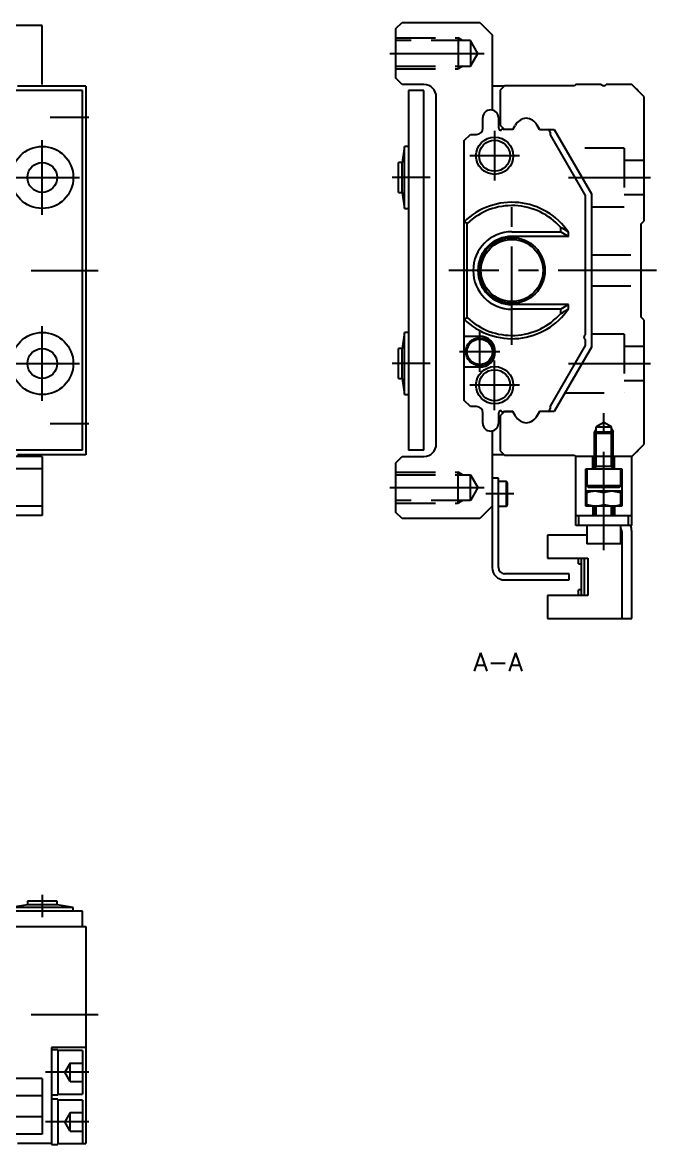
# Model space of a CAD drawing. Extents: x -2 to 454, y -8 to 207.
# Drawn here: x 352.2 to 454.4, y 10.3 to 191.3 of the extents above; entities that cross this region are included whole.
import ezdxf

# ---------------------------------------------------------------- set-up
doc = ezdxf.new("R2010")
doc.units = 0
doc.header["$LTSCALE"] = 0.5
for name, pattern in [('CENTER', [50.8, 31.75, -6.35, 6.35, -6.35]), ('DASHED', [19.05, 12.7, -6.35]), ('PHANTOM', [63.5, 31.75, -6.35, 6.35, -6.35, 6.35, -6.35])]:
    doc.linetypes.add(name, pattern=pattern)
for name, color, linetype in [('MSM_CENTER', 1, 'CENTER'), ('MSM_CONTINUOUS', 7, 'CONTINUOUS'), ('MSM_DASHED', 4, 'DASHED'), ('MSM_IMAGINARY', 6, 'PHANTOM'), ('MSM_NARROW', 5, 'CONTINUOUS'), ('MSM_PART_NUMBER', 7, 'CONTINUOUS')]:
    doc.layers.add(name, color=color, linetype=linetype)
doc.styles.get("Standard").update_dxf_attribs({"font": 'txt.shx', "height": 3, "bigfont": 'bigfont.shx'})

msp = doc.modelspace()

# ---------------------------------------------------------------- linework, layer by layer
at = {"layer": 'MSM_CENTER'}
for p, q in [((411.4, 186.3), (426.59, 186.3)), ((356.65, 176), (362.9, 176)), ((428.3, 173.8), (428.3, 165.8)), ((355.4, 160.3), (355.4, 172.3)), ((432.3, 169.8), (424.3, 169.8)), ((349.4, 166.3), (361.4, 166.3)), ((417.9, 166.3), (411.8, 166.3)), ((440.22, 166.3), (453.4, 166.3)), ((431.1, 139.3), (431.1, 163.3)), ((-2, 151.3), (364.4, 151.3)), ((454.4, 151.3), (420.9, 151.3)), ((355.4, 130.3), (355.4, 142.3)), ((425.9, 134.95), (425.9, 141.45)), ((429.15, 138.2), (422.65, 138.2)), ((349.4, 136.3), (361.4, 136.3)), ((417.9, 136.3), (411.8, 136.3)), ((428.3, 128.8), (428.3, 136.8)), ((440.22, 136.3), (453.4, 136.3)), ((432.3, 132.8), (424.3, 132.8)), ((445.9, 106.2), (445.9, 128.3)), ((356.65, 126.6), (362.9, 126.6)), ((411.4, 116.3), (426.59, 116.3)), ((431.4, 115.3), (426.9, 115.3)), ((355.4, 50.6), (355.4, 47)), ((-2, 31.3), (364.4, 31.3)), ((362.9, 22), (355.9, 22)), ((362.9, 14), (355.9, 14))]:
    msp.add_line(p, q, dxfattribs=at)
at = {"layer": 'MSM_CONTINUOUS'}
for p, q in [((412.4, 190.3), (413.4, 191.3)), ((412.4, 182.3), (412.4, 190.3)), ((413.4, 191.3), (425.9, 191.3)), ((425.9, 191.3), (427.9, 189.3)), ((427.9, 189.3), (427.9, 177.17)), ((362.4, 181), (351.4, 181)), ((362.4, 181), (362.4, 121.6)), ((413.4, 181.3), (412.4, 182.3)), ((416.9, 181.3), (413.4, 181.3)), ((429.8, 181), (427.9, 181)), ((429.9, 181.1), (429.2, 180.4)), ((441.2, 181.1), (429.9, 181.1)), ((441.4, 181.3), (441.2, 181.1)), ((445.5, 181.3), (441.4, 181.3)), ((450.4, 181.3), (446.3, 181.3)), ((452.4, 179.3), (450.4, 181.3)), ((361.9, 180.3), (278.4, 180.3)), ((361.9, 122.3), (361.9, 180.3)), ((414.4, 180.3), (414.4, 122.3)), ((416.9, 180.3), (414.4, 180.3)), ((416.9, 122.3), (416.9, 180.3)), ((418.9, 123.3), (418.9, 179.3)), ((429.2, 180.4), (429.2, 174.75)), ((452.4, 159.3), (452.4, 179.3)), ((426.4, 174.25), (426.4, 175.95)), ((428.9, 175.95), (428.9, 174.55)), ((429.2, 174.75), (429.9, 174.05)), ((429.7, 174.1), (429.85, 174.1)), ((431.25, 174.05), (429.9, 174.05)), ((431.25, 174.05), (431.62, 174.7)), ((435.12, 174.8), (435.55, 174.05)), ((435.55, 174.05), (435.12, 174.8)), ((435.55, 174.05), (437.9, 174.05)), ((437.9, 174.05), (443.9, 163.66)), ((423.4, 172.25), (424.4, 173.25)), ((423.4, 130.35), (423.4, 172.25)), ((424.4, 173.25), (425.4, 173.25)), ((437.24, 173.6), (437.24, 173.2)), ((437.24, 173.6), (437.24, 173.2)), ((437.24, 173.2), (442.9, 163.39)), ((413.8, 171.3), (413.4, 168.7)), ((414.4, 171.3), (413.8, 171.3)), ((413.8, 161.3), (413.8, 171.3)), ((413.4, 168.7), (412.8, 168.7)), ((412.8, 163.9), (412.8, 168.7)), ((413.4, 163.9), (413.4, 168.7)), ((412.8, 163.9), (413.4, 163.9)), ((413.4, 163.9), (413.8, 161.3)), ((442.9, 163.39), (442.9, 140.95)), ((443.9, 163.66), (443.9, 138.94)), ((413.8, 161.3), (414.4, 161.3)), ((451.9, 158.8), (452.4, 159.3)), ((423.9, 158.9), (423.4, 159.16)), ((423.9, 143.7), (423.9, 158.9)), ((431.1, 157.56), (438.95, 157.56)), ((438.95, 157.56), (438.95, 158.23)), ((438.95, 157.56), (440.2, 156.8)), ((440.2, 156.8), (440.2, 157.48)), ((451.9, 143.8), (451.9, 158.8)), ((440.2, 156.8), (431.1, 156.8)), ((440.2, 145.8), (431.1, 145.8)), ((438.95, 145.04), (431.1, 145.04)), ((440.2, 145.8), (438.95, 145.04)), ((438.95, 144.37), (438.95, 145.04)), ((440.2, 145.12), (440.2, 145.8)), ((423.4, 143.44), (423.9, 143.7)), ((452.4, 143.3), (451.9, 143.8)), ((452.4, 123.3), (452.4, 143.3)), ((413.8, 141.3), (413.4, 138.7)), ((414.4, 141.3), (413.8, 141.3)), ((413.8, 131.3), (413.8, 141.3)), ((423.4, 140.7), (425.9, 140.7)), ((442.9, 140.15), (442.9, 139.21)), ((413.4, 138.7), (412.8, 138.7)), ((412.8, 133.9), (412.8, 138.7)), ((413.4, 133.9), (413.4, 138.7)), ((442.9, 139.21), (437.24, 129.4)), ((443.9, 138.94), (437.9, 128.55)), ((425.9, 135.7), (423.4, 135.7)), ((412.8, 133.9), (413.4, 133.9)), ((413.4, 133.9), (413.8, 131.3)), ((413.8, 131.3), (414.4, 131.3)), ((424.4, 129.35), (423.4, 130.35)), ((425.4, 129.35), (424.4, 129.35)), ((429.9, 128.55), (429.2, 127.85)), ((429.85, 128.5), (429.7, 128.5)), ((429.9, 128.55), (429.85, 128.5)), ((431.25, 128.55), (429.9, 128.55)), ((429.9, 128.55), (431.25, 128.55)), ((431.68, 127.8), (431.25, 128.55)), ((431.62, 127.9), (431.25, 128.55)), ((435.55, 128.55), (435.12, 127.8)), ((435.55, 128.55), (435.18, 127.9)), ((437.9, 128.55), (435.55, 128.55)), ((436.95, 128.55), (435.55, 128.55)), ((437.24, 129.4), (437.24, 129)), ((426.4, 126.65), (426.4, 128.35)), ((428.9, 128.05), (428.9, 126.65)), ((429.2, 127.85), (429.2, 122.2)), ((427.9, 125.43), (427.9, 103.4)), ((450.4, 121.3), (452.4, 123.3)), ((355.4, 121.3), (147.4, 121.3)), ((361.9, 122.3), (278.4, 122.3)), ((362.4, 121.6), (351.4, 121.6)), ((355.4, 121.3), (355.4, 111.8)), ((412.4, 120.3), (413.4, 121.3)), ((413.4, 121.3), (416.9, 121.3)), ((416.9, 122.3), (414.4, 122.3)), ((429.8, 121.6), (427.9, 121.6)), ((429.2, 122.2), (429.9, 121.5)), ((429.9, 121.5), (441.2, 121.5)), ((441.2, 121.5), (441.4, 121.3)), ((450.4, 121.3), (441.4, 121.3)), ((441.4, 110.2), (441.4, 121.3)), ((450.4, 110.2), (450.4, 121.3)), ((412.4, 112.3), (412.4, 120.3)), ((428.9, 117.8), (427.9, 117.8)), ((428.9, 103.4), (428.9, 117.8)), ((443, 113.3), (443, 119.3)), ((443, 119.3), (448.8, 119.3)), ((443.15, 119.3), (443.15, 116.6)), ((448.65, 116.6), (448.65, 119.3)), ((448.8, 119.3), (448.8, 113.3)), ((430.2, 117.3), (428.9, 117.3)), ((430.4, 117.1), (430.2, 117.3)), ((430.2, 113.3), (430.2, 117.3)), ((430.4, 113.5), (430.4, 117.1)), ((443.15, 116.6), (443.45, 116.3)), ((448.65, 116.6), (443.15, 116.6)), ((448.35, 116.3), (443.45, 116.3)), ((448.35, 116.3), (448.65, 116.6)), ((443.15, 113.3), (443.15, 115.7)), ((448.65, 115.7), (443.15, 115.7)), ((445.9, 115.45), (444.52, 115.7)), ((445.9, 113.55), (445.9, 115.45)), ((448.65, 115.45), (447.27, 115.7)), ((448.65, 113.3), (448.65, 115.7)), ((413.4, 111.3), (412.4, 112.3)), ((427.9, 113.3), (425.9, 111.3)), ((428.9, 113.3), (430.2, 113.3)), ((430.2, 113.3), (430.4, 113.5)), ((448.8, 113.3), (443, 113.3)), ((443.15, 113.55), (444.52, 113.3)), ((444.2, 111.8), (444.2, 113.3)), ((444.4, 113.3), (444.4, 111.8)), ((445.9, 113.55), (447.27, 113.3)), ((447.4, 111.8), (447.4, 113.3)), ((447.6, 113.3), (447.6, 111.8)), ((355.4, 111.8), (278.4, 111.8)), ((425.9, 111.3), (413.4, 111.3)), ((441.4, 111.8), (450.4, 111.8)), ((441.9, 110.2), (441.9, 111.8)), ((449.9, 110.2), (449.9, 111.8)), ((436.8, 108.6), (436.8, 104.9)), ((443.15, 108.6), (436.8, 108.6)), ((450.4, 110.2), (441.4, 110.2)), ((443.15, 110.2), (443.15, 107.2)), ((448.65, 107.2), (448.65, 110.2)), ((448.8, 108.6), (448.65, 108.6)), ((448.8, 109.2), (448.8, 95.2)), ((450.4, 95.2), (450.4, 109.2)), ((448.65, 107.2), (443.15, 107.2)), ((436.8, 104.9), (443.3, 104.9)), ((441.8, 104), (441.8, 104.9)), ((441.8, 104), (442.3, 104)), ((442.3, 98.9), (442.3, 104.9)), ((442.8, 98.9), (442.8, 104.9)), ((443.3, 104.9), (443.3, 98.9)), ((440.3, 102.4), (429.9, 102.4)), ((429.9, 101.4), (440.3, 101.4)), ((440.3, 101.4), (440.3, 102.4)), ((442.3, 99.8), (441.8, 99.8)), ((441.8, 98.9), (441.8, 99.8)), ((436.8, 98.9), (436.8, 95.2)), ((443.3, 98.9), (436.8, 98.9)), ((436.8, 95.2), (450.4, 95.2)), ((353, 49), (350.4, 48.6)), ((353, 49.6), (353, 49)), ((357.8, 49.6), (353, 49.6)), ((357.8, 49), (353, 49)), ((357.8, 49), (357.8, 49.6)), ((360.4, 48.6), (357.8, 49)), ((361.9, 48), (278.4, 48)), ((360.4, 48.6), (350.4, 48.6)), ((360.4, 48), (360.4, 48.6)), ((361.9, 45.5), (361.9, 48)), ((278.4, 45.5), (362.4, 45.5)), ((362.4, 45.5), (362.4, 10.5)), ((362.4, 26), (356.9, 26)), ((356.9, 26), (356.9, 10.35)), ((357.9, 25.65), (356.9, 25.65)), ((357.9, 25.65), (357.9, 18.35)), ((361.9, 25.5), (357.9, 25.5)), ((361.9, 25.5), (361.9, 18.5)), ((355.4, 21), (311.65, 21)), ((355.4, 21), (355.4, 12)), ((355.4, 18.2), (317.65, 18.2)), ((356.9, 18.35), (357.9, 18.35)), ((357.9, 18.5), (361.9, 18.5)), ((357.9, 17.65), (356.9, 17.65)), ((357.9, 17.65), (357.9, 10.35)), ((361.9, 17.5), (357.9, 17.5)), ((361.9, 17.5), (361.9, 10.5)), ((355.4, 14.8), (317.65, 14.8)), ((355.4, 12), (147.4, 12)), ((356.9, 10.5), (351.4, 10.5)), ((356.9, 10.35), (357.9, 10.35)), ((357.9, 10.5), (362.4, 10.5))]:
    msp.add_line(p, q, dxfattribs=at)
for centre, radius in [((428.3, 169.8), 3), ((428.3, 169.8), 2.5), ((355.4, 166.3), 5), ((355.4, 166.3), 2.4), ((431.1, 151.3), 5.3), ((431.1, 151.3), 5), ((355.4, 136.3), 5), ((425.9, 138.2), 2.25), ((425.9, 138.2), 2.05), ((355.4, 136.3), 2.4), ((428.3, 132.8), 3), ((428.3, 132.8), 2.5)]:
    msp.add_circle(centre, radius, dxfattribs=at)
for centre, radius, start, end in [((416.9, 179.3), 2, 0, 90), ((445.9, 181.6), 0.5, 216.8699, 323.1301), ((449.9, 179), 2, 36.8699, 53.1301), ((427.65, 175.95), 1.25, 0, 180), ((433.55, 173.65), 2.2, 93.981, 151.4552), ((433.25, 173.65), 2.2, 31.4553, 86.019), ((425.4, 174.25), 1, 270, 0), ((429.9, 174.55), 1, 180, 228.766), ((429.7, 173.6), 0.5, 90, 156.6746), ((436.74, 173.6), 0.5, 0, 64.1581), ((431.1, 151.3), 11, 34.1804, 134.427), ((431.1, 151.3), 10.47, 41.4448, 133.4287), ((431.1, 151.3), 6.26, 90, 270), ((435.05, 150.3), 8.84, 54.3755, 63.8517), ((431.1, 151.3), 5.5, 90, 270), ((431.1, 151.3), 11, 225.573, 325.8196), ((434.75, 152.81), 9.43, 296.4456, 305.3272), ((431.1, 151.3), 10.47, 226.5713, 318.5552), ((425.9, 138.2), 2.5, 270, 90), ((443.2, 140.55), 0.5, 126.8699, 233.1301), ((425.4, 128.35), 1, 0, 90), ((429.9, 128.05), 1, 131.234, 180), ((429.7, 129), 0.5, 203.3254, 270), ((436.74, 129), 0.5, 295.8419, 360), ((433.55, 128.95), 2.2, 211.3887, 266.019), ((433.55, 128.95), 2.2, 211.4553, 266.019), ((433.25, 128.95), 2.2, 273.981, 331.4552), ((433.25, 128.95), 2.2, 273.981, 328.5447), ((427.65, 126.65), 1.25, 180, 0), ((416.9, 123.3), 2, 270, 0), ((449.9, 123.6), 2, 306.8699, 323.1301), ((444.77, 110.33), 5.37, 92.6591, 107.597), ((447.5, 110.45), 5.25, 92.489, 107.7671), ((444.28, 118.67), 5.37, 272.6596, 287.5965), ((447.03, 118.67), 5.37, 272.6591, 287.597), ((447.8, 109.2), 1, 0, 31.7883), ((447.8, 109.2), 2.6, 0, 22.6199), ((429.9, 103.4), 2, 180, 270), ((429.9, 103.4), 1, 180, 270)]:
    msp.add_arc(centre, radius, start, end, dxfattribs=at)
at = {"layer": 'MSM_DASHED'}
for p, q in [((412.4, 188.8), (422.4, 188.8)), ((424.4, 188.37), (412.4, 188.37)), ((422.4, 188.8), (422.4, 183.8)), ((423.15, 188.37), (422.4, 188.8)), ((425.59, 186.3), (424.4, 188.37)), ((424.4, 188.37), (424.4, 184.23)), ((424.4, 184.23), (425.59, 186.3)), ((412.4, 184.23), (424.4, 184.23)), ((412.4, 183.8), (422.4, 183.8)), ((423.15, 184.23), (422.4, 183.8)), ((449.2, 171.05), (439.63, 171.05)), ((449.2, 171.05), (449.2, 161.55)), ((452.4, 169.05), (449.2, 169.05)), ((449.2, 163.55), (452.4, 163.55)), ((443.9, 161.55), (449.2, 161.55)), ((443.9, 153.8), (451.9, 153.8)), ((443.9, 148.8), (451.9, 148.8)), ((449.2, 141.05), (443.9, 141.05)), ((449.2, 141.05), (449.2, 131.55)), ((452.4, 139.05), (449.2, 139.05)), ((449.2, 133.55), (452.4, 133.55)), ((439.63, 131.55), (449.2, 131.55)), ((445.9, 126.81), (444.67, 126.1)), ((447.13, 126.1), (445.9, 126.81)), ((444.67, 125.77), (444.4, 125.3)), ((444.4, 125.03), (444.67, 125.3)), ((444.4, 119.3), (444.4, 125.3)), ((444.4, 125.3), (447.4, 125.3)), ((447.4, 125.03), (444.4, 125.03)), ((444.67, 119.77), (444.67, 126.1)), ((444.67, 126.1), (447.13, 126.1)), ((447.13, 119.77), (447.13, 126.1)), ((447.13, 125.77), (447.4, 125.3)), ((447.13, 125.3), (447.4, 125.03)), ((447.4, 119.3), (447.4, 125.3)), ((444.15, 119.3), (444.15, 121.3)), ((447.65, 119.3), (447.65, 121.3)), ((444.4, 119.3), (444.67, 119.77)), ((444.4, 119.77), (447.4, 119.77)), ((447.4, 119.3), (447.13, 119.77)), ((355.4, 119.3), (147.4, 119.3)), ((412.4, 118.8), (422.4, 118.8)), ((412.4, 118.37), (424.4, 118.37)), ((422.4, 113.8), (422.4, 118.8)), ((423.15, 118.37), (422.4, 118.8)), ((424.4, 118.37), (425.59, 116.3)), ((424.4, 114.23), (424.4, 118.37)), ((425.59, 116.3), (424.4, 114.23)), ((424.4, 114.23), (412.4, 114.23)), ((423.15, 114.23), (422.4, 113.8)), ((355.4, 113.3), (147.4, 113.3)), ((412.4, 113.8), (422.4, 113.8)), ((359.9, 23.5), (359.03, 22)), ((359.9, 20.5), (359.03, 22)), ((359.9, 20.5), (359.9, 23.5)), ((359.9, 23.5), (361.9, 23.5)), ((359.9, 20.5), (361.9, 20.5)), ((359.9, 15.5), (359.03, 14)), ((359.9, 12.5), (359.9, 15.5)), ((359.9, 15.5), (361.9, 15.5)), ((359.9, 12.5), (359.03, 14)), ((359.9, 12.5), (361.9, 12.5))]:
    msp.add_line(p, q, dxfattribs=at)
at = {"layer": 'MSM_IMAGINARY'}
for p, q in [((355.4, 190.8), (147.4, 190.8)), ((355.4, 181.3), (355.4, 190.8))]:
    msp.add_line(p, q, dxfattribs=at)
at = {"layer": 'MSM_NARROW'}
for p, q in [((444.67, 111.8), (444.67, 113.3)), ((447.13, 111.8), (447.13, 113.3))]:
    msp.add_line(p, q, dxfattribs=at)

# ---------------------------------------------------------------- texts
at = {"layer": 'MSM_PART_NUMBER'}
msp.add_text('A-A', height=3, dxfattribs=at).set_placement((424.86, 86.67))

doc.saveas('drawing.dxf')
